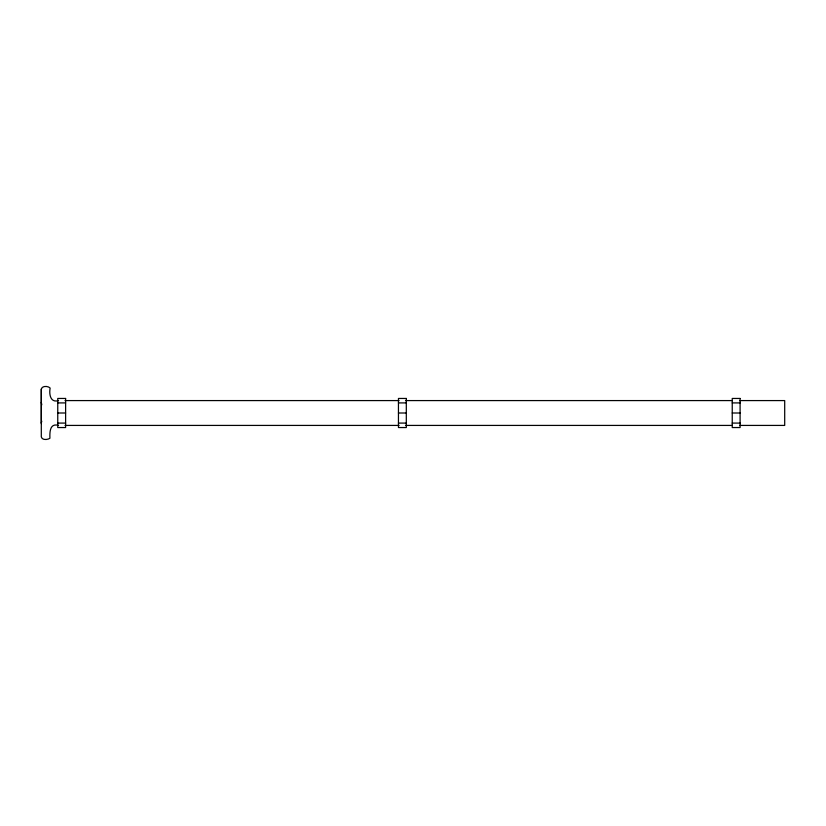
<?xml version="1.0" encoding="UTF-8"?>
<svg xmlns="http://www.w3.org/2000/svg" width="826" height="826" viewBox="0 0 826 826"><rect width="100%" height="100%" fill="white"/><g stroke="black" fill="none" stroke-linecap="round" stroke-linejoin="round"><path stroke-width="1.24" d="M41.3 423.624L41.3 389.108C41.961 385.587 48.094 385.856 50.149 388.044C48.971 393.826 50.231 403.191 58.553 400.579M41.352 422.788L41.785 421.177M64.996 400.579L399.051 400.579M405.504 400.579L732.239 400.579M739.559 400.579L784.7 400.579L784.7 425.421L739.559 425.421M57.758 402.912L65.615 402.912M398.452 402.912L406.309 402.912M732.239 402.912L740.096 402.912M57.758 413L65.615 413M398.452 413L406.309 413M732.239 413L740.096 413M57.758 423.088L65.615 423.088M398.452 423.088L406.309 423.088M732.239 423.088L740.096 423.088M58.553 425.421C49.643 422.726 49.684 432.618 49.932 438.265C47.629 439.876 41.95 440.392 41.3 436.892L41.3 389.108M64.996 425.421L399.051 425.421M405.504 425.421L732.239 425.421M41.785 404.823L41.3 402.376M65.615 398.452L57.758 398.452L57.758 427.548L65.615 427.548L65.615 398.452M406.309 398.452L398.452 398.452L398.452 427.548L406.309 427.548L406.309 398.452M740.096 398.452L732.239 398.452L732.239 427.548L740.096 427.548L740.096 398.452"/></g></svg>
